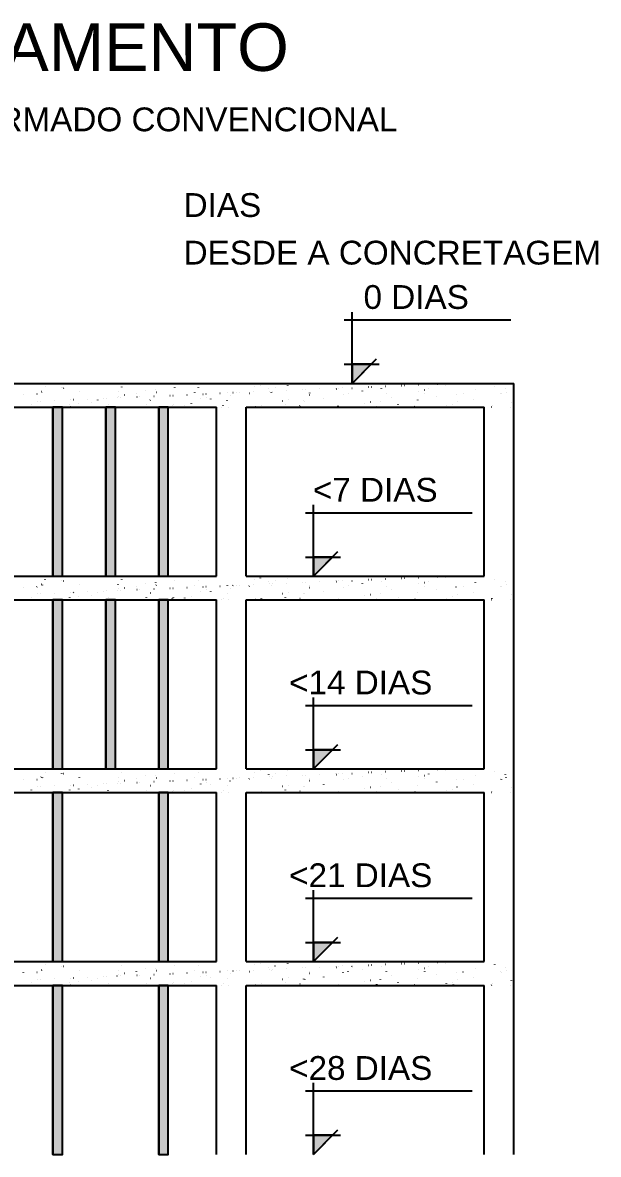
# Model space of a CAD drawing. Header units: millimetres. Extents: x 787 to 8287, y -592 to 17063.
# Drawn here: x 6882.4 to 7124.3, y 13453.3 to 13928.9 of the extents above; entities that cross this region are included whole.
import ezdxf

# ---------------------------------------------------------------- set-up
doc = ezdxf.new("R2010")
doc.units = ezdxf.units.MM
for name, color, linetype in [('1', 1, 'Continuous'), ('10', 10, 'Continuous'), ('6', 6, 'Continuous')]:
    doc.layers.add(name, color=color, linetype=linetype)
doc.styles.get("Standard").update_dxf_attribs({"font": 'arial.ttf'})

msp = doc.modelspace()

# ---------------------------------------------------------------- linework, layer by layer
at = {"layer": '1', "linetype": 'Continuous'}
for p, q in [((7020.84, 13777.34), (7020.84, 13807.33)), ((7017.51, 13804), (7087.58, 13804)), ((7020.84, 13777.34), (7031.13, 13787.63)), ((7017.51, 13785.34), (7032.17, 13785.34)), ((6638.82, 13777.34), (7088.82, 13777.34)), ((6890.23, 13773.89), (6890.26, 13773.93)), ((6890.76, 13773.6), (6890.77, 13773.65)), ((6890.83, 13773.44), (6890.88, 13773.45)), ((6891.83, 13775.97), (6891.86, 13776.01)), ((6898.91, 13775.44), (6898.91, 13775.49)), ((6899.62, 13775.39), (6899.66, 13775.4)), ((6906.31, 13773.76), (6906.34, 13773.8)), ((6907, 13776.91), (6907.01, 13776.95)), ((6922.46, 13773.73), (6922.49, 13773.77)), ((6924.06, 13775.81), (6924.09, 13775.85)), ((6934.02, 13774.42), (6934.07, 13774.43)), ((6938.3, 13774.56), (6938.31, 13774.61)), ((6938.54, 13773.6), (6938.57, 13773.64)), ((6945.49, 13776.96), (6945.54, 13776.97)), ((6946.33, 13775.51), (6946.34, 13775.56)), ((6954.7, 13773.56), (6954.73, 13773.6)), ((6956.29, 13775.65), (6956.32, 13775.69)), ((6968.43, 13773.45), (6968.48, 13773.47)), ((6970.77, 13773.44), (6970.8, 13773.47)), ((6972.06, 13773.47), (6972.11, 13773.47)), ((6973.31, 13773.52), (6973.36, 13773.53)), ((6979.2, 13773.78), (6979.25, 13773.78)), ((6979.9, 13776), (6979.95, 13776.01)), ((6982.34, 13776.54), (6982.39, 13776.55)), ((6985.78, 13775.01), (6985.78, 13775.06)), ((6985.94, 13774.08), (6985.99, 13774.08)), ((6986.93, 13773.4), (6986.96, 13773.44)), ((6987.19, 13774.13), (6987.24, 13774.13)), ((6988.53, 13775.49), (6988.56, 13775.53)), ((6993.09, 13774.39), (6993.14, 13774.39)), ((6993.87, 13776.47), (6993.88, 13776.52)), ((6999.83, 13774.68), (6999.88, 13774.68)), ((7001.08, 13774.74), (7001.13, 13774.74)), ((7003.01, 13773.27), (7003.04, 13773.31)), ((7006.97, 13774.99), (7007.02, 13775)), ((7013.72, 13775.29), (7013.77, 13775.29)), ((7014.31, 13775.03), (7014.36, 13775.04)), ((7014.97, 13775.34), (7015.02, 13775.34)), ((7016.75, 13775.57), (7016.8, 13775.58)), ((7020.76, 13775.33), (7020.79, 13775.37)), ((7020.86, 13775.6), (7020.91, 13775.6)), ((7025.18, 13774.13), (7025.18, 13774.18)), ((7027.6, 13775.89), (7027.65, 13775.9)), ((7028.85, 13775.95), (7028.9, 13775.95)), ((7033.2, 13775.08), (7033.21, 13775.13)), ((7034.75, 13776.21), (7034.8, 13776.21)), ((7041.35, 13776.91), (7041.35, 13776.96)), ((7041.49, 13776.5), (7041.54, 13776.5)), ((7042.74, 13776.56), (7042.79, 13776.56)), ((7048.63, 13776.81), (7048.68, 13776.81)), ((7048.72, 13774.07), (7048.77, 13774.08)), ((7051.16, 13774.61), (7051.21, 13774.62)), ((7052.99, 13775.17), (7053.02, 13775.21)), ((7055.38, 13777.11), (7055.43, 13777.11)), ((7056.63, 13777.16), (7056.68, 13777.16)), ((7059.95, 13776.56), (7059.99, 13776.57)), ((7072.65, 13774.57), (7072.66, 13774.62)), ((7080.74, 13776.04), (7080.75, 13776.09)), ((7085.23, 13775.01), (7085.26, 13775.05)), ((7085.57, 13773.64), (7085.61, 13773.65)), ((7088.77, 13776.99), (7088.78, 13777.03)), ((7088.82, 13767.34), (7088.82, 13777.34)), ((6882.73, 13772.66), (6882.74, 13772.71)), ((6888.39, 13772.9), (6888.44, 13772.91)), ((6888.74, 13769.83), (6888.79, 13769.83)), ((6889.98, 13769.89), (6890.03, 13769.89)), ((6895.88, 13770.14), (6895.93, 13770.15)), ((6902.62, 13770.44), (6902.67, 13770.44)), ((6903.81, 13770.5), (6903.84, 13770.54)), ((6903.87, 13770.49), (6903.92, 13770.49)), ((6905.94, 13768.85), (6905.95, 13768.9)), ((6909.77, 13770.75), (6909.82, 13770.75)), ((6911.32, 13769.39), (6911.37, 13769.4)), ((6914.04, 13770.32), (6914.04, 13770.37)), ((6916.51, 13771.04), (6916.56, 13771.05)), ((6917.76, 13771.1), (6917.81, 13771.1)), ((6922.06, 13771.26), (6922.07, 13771.31)), ((6922.8, 13771.93), (6922.84, 13771.94)), ((6923.65, 13771.36), (6923.7, 13771.36)), ((6925.24, 13772.47), (6925.29, 13772.48)), ((6930.21, 13773.1), (6930.21, 13773.15)), ((6930.4, 13771.65), (6930.45, 13771.65)), ((6931.64, 13771.7), (6931.69, 13771.71)), ((6936.04, 13770.34), (6936.08, 13770.38)), ((6937.54, 13771.96), (6937.59, 13771.96)), ((6944.28, 13772.26), (6944.33, 13772.26)), ((6945.53, 13772.31), (6945.58, 13772.31)), ((6951.43, 13772.57), (6951.48, 13772.57)), ((6953.37, 13768.92), (6953.37, 13768.97)), ((6957.2, 13770.97), (6957.25, 13770.98)), ((6958.17, 13772.86), (6958.22, 13772.86)), ((6959.42, 13772.92), (6959.47, 13772.92)), ((6959.64, 13771.51), (6959.69, 13771.52)), ((6961.51, 13770.76), (6961.52, 13770.81)), ((6965.31, 13773.17), (6965.36, 13773.18)), ((6968.28, 13770.18), (6968.31, 13770.22)), ((6969.61, 13772.22), (6969.61, 13772.27)), ((6977.63, 13773.17), (6977.64, 13773.22)), ((6991.61, 13770), (6991.66, 13770.01)), ((6994.05, 13770.54), (6994.1, 13770.55)), ((7000.51, 13770.02), (7000.54, 13770.06)), ((7000.91, 13769.88), (7000.91, 13769.93)), ((7002.84, 13772.49), (7002.89, 13772.5)), ((7008.93, 13770.83), (7008.94, 13770.88)), ((7017.08, 13772.67), (7017.09, 13772.72)), ((7019.16, 13773.24), (7019.19, 13773.28)), ((7026.02, 13769.03), (7026.07, 13769.04)), ((7028.46, 13769.58), (7028.51, 13769.59)), ((7032.74, 13769.86), (7032.77, 13769.9)), ((7035.24, 13773.11), (7035.27, 13773.15)), ((7037.25, 13771.52), (7037.29, 13771.53)), ((7048.38, 13770.33), (7048.39, 13770.37)), ((7051.39, 13773.08), (7051.43, 13773.12)), ((7056.48, 13771.79), (7056.48, 13771.84)), ((7062.87, 13768.61), (7062.92, 13768.62)), ((7064.5, 13772.74), (7064.51, 13772.79)), ((7064.98, 13769.7), (7065.01, 13769.74)), ((7067.47, 13772.95), (7067.5, 13772.99)), ((7071.65, 13770.56), (7071.7, 13770.57)), ((7083.13, 13773.1), (7083.17, 13773.11)), ((7083.63, 13772.92), (7083.66, 13772.96)), ((7087.78, 13769.45), (7087.79, 13769.5)), ((6763.82, 13767.34), (6963.82, 13767.34)), ((6885.2, 13767.34), (6885.2, 13767.34)), ((6886.06, 13768.45), (6886.09, 13768.49)), ((6889.94, 13767.34), (6889.94, 13767.34)), ((6897.84, 13767.34), (6897.84, 13767.34)), ((6897.84, 13767.34), (6897.84, 13767.34)), ((6901.38, 13767.34), (6901.38, 13767.34)), ((6901.38, 13767.34), (6901.38, 13767.34)), ((6902.07, 13767.34), (6902.07, 13767.34)), ((6902.21, 13768.42), (6902.24, 13768.46)), ((6902.54, 13767.44), (6902.59, 13767.45)), ((6905.74, 13767.34), (6905.74, 13767.34)), ((6905.74, 13767.34), (6905.74, 13767.34)), ((6913.64, 13767.34), (6913.64, 13767.34)), ((6913.64, 13767.34), (6913.64, 13767.34)), ((6913.64, 13767.34), (6913.64, 13767.34)), ((6917.56, 13767.34), (6917.56, 13767.34)), ((6918.29, 13768.29), (6918.32, 13768.33)), ((6921.55, 13767.34), (6921.55, 13767.34)), ((6929.45, 13767.34), (6929.45, 13767.34)), ((6929.45, 13767.34), (6929.45, 13767.34)), ((6933.74, 13767.34), (6933.74, 13767.34)), ((6933.74, 13767.34), (6933.74, 13767.34)), ((6934.45, 13768.26), (6934.48, 13768.3)), ((6937.35, 13767.34), (6937.35, 13767.34)), ((6937.35, 13767.34), (6937.35, 13767.34)), ((6937.35, 13767.34), (6937.35, 13767.34)), ((6940.84, 13767.34), (6940.84, 13767.34)), ((6940.84, 13767.34), (6940.84, 13767.34)), ((6945.25, 13767.34), (6945.25, 13767.34)), ((6945.25, 13767.34), (6945.25, 13767.34)), ((6945.25, 13767.34), (6945.25, 13767.34)), ((6945.34, 13767.97), (6945.34, 13768.02)), ((6945.73, 13768.42), (6945.78, 13768.43)), ((6949.92, 13767.34), (6949.92, 13767.34)), ((6950.53, 13768.13), (6950.56, 13768.17)), ((6953.16, 13767.34), (6953.16, 13767.34)), ((6961.06, 13767.34), (6961.06, 13767.34)), ((6961.06, 13767.34), (6961.06, 13767.34)), ((6963.82, 13696.34), (6963.82, 13767.34)), ((6966.09, 13767.34), (6966.09, 13767.34)), ((6966.09, 13767.34), (6966.09, 13767.34)), ((6966.68, 13768.1), (6966.71, 13768.14)), ((6968.96, 13767.34), (6968.96, 13767.34)), ((6968.96, 13767.34), (6968.96, 13767.34)), ((6968.96, 13767.34), (6968.96, 13767.34)), ((6976.32, 13767.34), (7076.32, 13767.34)), ((6976.32, 13696.34), (6976.32, 13767.34)), ((6976.32, 13696.34), (6976.32, 13767.34)), ((6976.86, 13767.34), (6976.86, 13767.34)), ((6979.6, 13767.34), (6979.6, 13767.34)), ((6979.6, 13767.34), (6979.6, 13767.34)), ((6980.14, 13767.46), (6980.19, 13767.47)), ((6982.27, 13767.34), (6982.27, 13767.34)), ((6982.76, 13767.97), (6982.79, 13768.01)), ((6984.77, 13767.34), (6984.77, 13767.34)), ((6984.77, 13767.34), (6984.77, 13767.34)), ((6992.67, 13767.34), (6992.67, 13767.34)), ((6992.67, 13767.34), (6992.67, 13767.34)), ((6992.81, 13768.42), (6992.82, 13768.47)), ((6998.45, 13767.34), (6998.45, 13767.34)), ((6998.45, 13767.34), (6998.45, 13767.34)), ((6998.91, 13767.94), (6998.94, 13767.98)), ((7000.57, 13767.34), (7000.57, 13767.34)), ((7000.57, 13767.34), (7000.57, 13767.34)), ((7000.57, 13767.34), (7000.57, 13767.34)), ((7008.48, 13767.34), (7008.48, 13767.34)), ((7014.63, 13767.34), (7014.63, 13767.34)), ((7014.99, 13767.81), (7015.02, 13767.85)), ((7016.38, 13767.34), (7016.38, 13767.34)), ((7016.38, 13767.34), (7016.38, 13767.34)), ((7018.36, 13767.34), (7018.36, 13767.34)), ((7018.36, 13767.34), (7018.36, 13767.34)), ((7018.36, 13767.34), (7018.36, 13767.34)), ((7024.28, 13767.34), (7024.28, 13767.34)), ((7024.28, 13767.34), (7024.28, 13767.34)), ((7024.28, 13767.34), (7024.28, 13767.34)), ((7030.81, 13767.34), (7030.81, 13767.34)), ((7030.81, 13767.34), (7030.81, 13767.34)), ((7031.15, 13767.78), (7031.18, 13767.82)), ((7032.18, 13767.34), (7032.18, 13767.34)), ((7032.18, 13767.34), (7032.18, 13767.34)), ((7032.18, 13767.34), (7032.18, 13767.34)), ((7032.21, 13767.54), (7032.22, 13767.59)), ((7040.09, 13767.34), (7040.09, 13767.34)), ((7040.24, 13768.49), (7040.24, 13768.54)), ((7046.99, 13767.34), (7046.99, 13767.34)), ((7047.22, 13767.65), (7047.26, 13767.69)), ((7047.99, 13767.34), (7047.99, 13767.34)), ((7047.99, 13767.34), (7047.99, 13767.34)), ((7055.89, 13767.34), (7055.89, 13767.34)), ((7055.89, 13767.34), (7055.89, 13767.34)), ((7055.89, 13767.34), (7055.89, 13767.34)), ((7057.13, 13767.34), (7057.13, 13767.34)), ((7057.13, 13767.34), (7057.13, 13767.34)), ((7057.13, 13767.34), (7057.13, 13767.34)), ((7060.43, 13768.07), (7060.48, 13768.08)), ((7063.16, 13767.34), (7063.16, 13767.34)), ((7063.16, 13767.34), (7063.16, 13767.34)), ((7063.38, 13767.62), (7063.41, 13767.66)), ((7063.79, 13767.34), (7063.79, 13767.34)), ((7071.7, 13767.34), (7071.7, 13767.34)), ((7071.7, 13767.34), (7071.7, 13767.34)), ((7076.32, 13696.34), (7076.32, 13767.34)), ((7079.34, 13767.34), (7079.34, 13767.34)), ((7079.46, 13767.49), (7079.49, 13767.53)), ((7079.6, 13767.34), (7079.6, 13767.34)), ((7079.6, 13767.34), (7079.6, 13767.34)), ((7079.68, 13767.98), (7079.69, 13768.03)), ((7087.5, 13767.34), (7087.5, 13767.34)), ((7087.5, 13767.34), (7087.5, 13767.34)), ((7087.5, 13767.34), (7087.5, 13767.34)), ((7088.82, 13696.34), (7088.82, 13767.34)), ((7004.58, 13696.34), (7004.58, 13726.33)), ((7001.25, 13723), (7071.32, 13723)), ((7001.25, 13704.34), (7015.91, 13704.34)), ((7004.58, 13696.34), (7014.87, 13706.63)), ((6763.82, 13696.34), (6963.82, 13696.34)), ((6890.23, 13692.89), (6890.26, 13692.93)), ((6890.76, 13692.6), (6890.77, 13692.65)), ((6890.83, 13692.44), (6890.88, 13692.45)), ((6891.83, 13694.97), (6891.86, 13695.01)), ((6898.91, 13694.44), (6898.91, 13694.49)), ((6899.62, 13694.39), (6899.66, 13694.4)), ((6906.31, 13692.76), (6906.34, 13692.8)), ((6907, 13695.91), (6907.01, 13695.95)), ((6922.46, 13692.73), (6922.49, 13692.77)), ((6924.06, 13694.81), (6924.09, 13694.85)), ((6934.02, 13693.42), (6934.07, 13693.43)), ((6938.3, 13693.56), (6938.31, 13693.61)), ((6938.54, 13692.6), (6938.57, 13692.64)), ((6945.49, 13695.96), (6945.54, 13695.97)), ((6946.33, 13694.51), (6946.34, 13694.56)), ((6954.7, 13692.56), (6954.73, 13692.6)), ((6956.29, 13694.65), (6956.32, 13694.69)), ((6968.43, 13692.45), (6968.48, 13692.47)), ((6970.77, 13692.44), (6970.8, 13692.47)), ((6972.06, 13692.47), (6972.11, 13692.47)), ((6973.31, 13692.52), (6973.36, 13692.53)), ((6976.32, 13696.34), (7076.32, 13696.34)), ((6979.2, 13692.78), (6979.25, 13692.78)), ((6979.9, 13695), (6979.95, 13695.01)), ((6982.34, 13695.54), (6982.39, 13695.55)), ((6985.78, 13694.01), (6985.78, 13694.06)), ((6985.94, 13693.08), (6985.99, 13693.08)), ((6987.19, 13693.13), (6987.24, 13693.13)), ((6988.53, 13694.49), (6988.56, 13694.53)), ((6993.09, 13693.39), (6993.14, 13693.39)), ((6993.87, 13695.47), (6993.88, 13695.52)), ((6999.83, 13693.68), (6999.88, 13693.68)), ((7001.08, 13693.74), (7001.13, 13693.74)), ((7006.97, 13693.99), (7007.02, 13694)), ((7013.72, 13694.29), (7013.77, 13694.29)), ((7014.31, 13694.03), (7014.36, 13694.04)), ((7014.97, 13694.34), (7015.02, 13694.34)), ((7016.75, 13694.57), (7016.8, 13694.58)), ((7020.76, 13694.33), (7020.79, 13694.37)), ((7020.86, 13694.6), (7020.91, 13694.6)), ((7025.18, 13693.13), (7025.18, 13693.18)), ((7027.6, 13694.89), (7027.65, 13694.9)), ((7028.85, 13694.95), (7028.9, 13694.95)), ((7033.2, 13694.08), (7033.21, 13694.13)), ((7034.75, 13695.21), (7034.8, 13695.21)), ((7041.35, 13695.91), (7041.35, 13695.96)), ((7041.49, 13695.5), (7041.54, 13695.5)), ((7042.74, 13695.56), (7042.79, 13695.56)), ((7048.63, 13695.81), (7048.68, 13695.81)), ((7048.72, 13693.07), (7048.77, 13693.08)), ((7051.16, 13693.61), (7051.21, 13693.62)), ((7052.99, 13694.17), (7053.02, 13694.21)), ((7055.38, 13696.11), (7055.43, 13696.11)), ((7056.63, 13696.16), (7056.68, 13696.16)), ((7059.95, 13695.56), (7059.99, 13695.57)), ((7072.65, 13693.57), (7072.66, 13693.62)), ((7080.74, 13695.04), (7080.75, 13695.09)), ((7085.23, 13694.01), (7085.26, 13694.05)), ((7085.57, 13692.64), (7085.61, 13692.65)), ((7088.77, 13695.99), (7088.78, 13696.03)), ((7088.82, 13686.34), (7088.82, 13696.34)), ((6882.73, 13691.66), (6882.74, 13691.71)), ((6888.39, 13691.9), (6888.44, 13691.91)), ((6888.74, 13688.83), (6888.79, 13688.83)), ((6889.98, 13688.89), (6890.03, 13688.89)), ((6895.88, 13689.14), (6895.93, 13689.15)), ((6902.62, 13689.44), (6902.67, 13689.44)), ((6903.81, 13689.5), (6903.84, 13689.54)), ((6903.87, 13689.49), (6903.92, 13689.49)), ((6905.94, 13687.85), (6905.95, 13687.9)), ((6909.77, 13689.75), (6909.82, 13689.75)), ((6911.32, 13688.39), (6911.37, 13688.4)), ((6914.04, 13689.32), (6914.04, 13689.37)), ((6916.51, 13690.04), (6916.56, 13690.05)), ((6917.76, 13690.1), (6917.81, 13690.1)), ((6922.06, 13690.26), (6922.07, 13690.31)), ((6922.8, 13690.93), (6922.84, 13690.94)), ((6923.65, 13690.36), (6923.7, 13690.36)), ((6925.24, 13691.47), (6925.29, 13691.48)), ((6930.21, 13692.1), (6930.21, 13692.15)), ((6930.4, 13690.65), (6930.45, 13690.65)), ((6931.64, 13690.7), (6931.69, 13690.71)), ((6936.04, 13689.34), (6936.08, 13689.38)), ((6937.54, 13690.96), (6937.59, 13690.96)), ((6944.28, 13691.26), (6944.33, 13691.26)), ((6945.53, 13691.31), (6945.58, 13691.31)), ((6951.43, 13691.57), (6951.48, 13691.57)), ((6953.37, 13687.92), (6953.37, 13687.97)), ((6957.2, 13689.97), (6957.25, 13689.98)), ((6958.17, 13691.86), (6958.22, 13691.86)), ((6959.42, 13691.92), (6959.47, 13691.92)), ((6959.64, 13690.51), (6959.69, 13690.52)), ((6961.51, 13689.76), (6961.52, 13689.81)), ((6965.31, 13692.17), (6965.36, 13692.18)), ((6968.28, 13689.18), (6968.31, 13689.22)), ((6969.61, 13691.22), (6969.61, 13691.27)), ((6977.63, 13692.17), (6977.64, 13692.22)), ((6986.93, 13692.4), (6986.96, 13692.44)), ((6991.61, 13689), (6991.66, 13689.01)), ((6994.05, 13689.54), (6994.1, 13689.55)), ((7000.51, 13689.02), (7000.54, 13689.06)), ((7000.91, 13688.88), (7000.91, 13688.93)), ((7002.84, 13691.49), (7002.89, 13691.5)), ((7003.01, 13692.27), (7003.04, 13692.31)), ((7008.93, 13689.83), (7008.94, 13689.88)), ((7017.08, 13691.67), (7017.09, 13691.72)), ((7019.16, 13692.24), (7019.19, 13692.28)), ((7026.02, 13688.03), (7026.07, 13688.04)), ((7028.46, 13688.58), (7028.51, 13688.59)), ((7032.74, 13688.86), (7032.77, 13688.9)), ((7035.24, 13692.11), (7035.27, 13692.15)), ((7037.25, 13690.52), (7037.29, 13690.53)), ((7048.38, 13689.33), (7048.39, 13689.37)), ((7051.39, 13692.08), (7051.43, 13692.12)), ((7056.48, 13690.79), (7056.48, 13690.84)), ((7064.5, 13691.74), (7064.51, 13691.79)), ((7064.98, 13688.7), (7065.01, 13688.74)), ((7067.47, 13691.95), (7067.5, 13691.99)), ((7071.65, 13689.56), (7071.7, 13689.57)), ((7083.13, 13692.1), (7083.17, 13692.11)), ((7083.63, 13691.92), (7083.66, 13691.96)), ((7087.78, 13688.45), (7087.79, 13688.5)), ((6763.82, 13686.34), (6963.82, 13686.34)), ((6885.2, 13686.34), (6885.2, 13686.34)), ((6886.06, 13687.45), (6886.09, 13687.49)), ((6889.94, 13686.34), (6889.94, 13686.34)), ((6897.84, 13686.34), (6897.84, 13686.34)), ((6897.84, 13686.34), (6897.84, 13686.34)), ((6901.38, 13686.34), (6901.38, 13686.34)), ((6901.38, 13686.34), (6901.38, 13686.34)), ((6902.07, 13686.34), (6902.07, 13686.34)), ((6902.21, 13687.42), (6902.24, 13687.46)), ((6902.54, 13686.44), (6902.59, 13686.45)), ((6905.74, 13686.34), (6905.74, 13686.34)), ((6905.74, 13686.34), (6905.74, 13686.34)), ((6913.64, 13686.34), (6913.64, 13686.34)), ((6913.64, 13686.34), (6913.64, 13686.34)), ((6913.64, 13686.34), (6913.64, 13686.34)), ((6917.56, 13686.34), (6917.56, 13686.34)), ((6918.29, 13687.29), (6918.32, 13687.33)), ((6921.55, 13686.34), (6921.55, 13686.34)), ((6929.45, 13686.34), (6929.45, 13686.34)), ((6929.45, 13686.34), (6929.45, 13686.34)), ((6933.74, 13686.34), (6933.74, 13686.34)), ((6933.74, 13686.34), (6933.74, 13686.34)), ((6934.45, 13687.26), (6934.48, 13687.3)), ((6937.35, 13686.34), (6937.35, 13686.34)), ((6937.35, 13686.34), (6937.35, 13686.34)), ((6937.35, 13686.34), (6937.35, 13686.34)), ((6940.84, 13686.34), (6940.84, 13686.34)), ((6940.84, 13686.34), (6940.84, 13686.34)), ((6945.25, 13686.34), (6945.25, 13686.34)), ((6945.25, 13686.34), (6945.25, 13686.34)), ((6945.25, 13686.34), (6945.25, 13686.34)), ((6945.34, 13686.97), (6945.34, 13687.02)), ((6945.73, 13687.42), (6945.78, 13687.43)), ((6949.92, 13686.34), (6949.92, 13686.34)), ((6950.53, 13687.13), (6950.56, 13687.17)), ((6953.16, 13686.34), (6953.16, 13686.34)), ((6961.06, 13686.34), (6961.06, 13686.34)), ((6961.06, 13686.34), (6961.06, 13686.34)), ((6963.82, 13615.34), (6963.82, 13686.34)), ((6966.09, 13686.34), (6966.09, 13686.34)), ((6966.09, 13686.34), (6966.09, 13686.34)), ((6966.68, 13687.1), (6966.71, 13687.14)), ((6968.96, 13686.34), (6968.96, 13686.34)), ((6968.96, 13686.34), (6968.96, 13686.34)), ((6968.96, 13686.34), (6968.96, 13686.34)), ((6976.32, 13686.34), (7076.32, 13686.34)), ((6976.32, 13615.34), (6976.32, 13686.34)), ((6976.32, 13615.34), (6976.32, 13686.34)), ((6976.86, 13686.34), (6976.86, 13686.34)), ((6979.6, 13686.34), (6979.6, 13686.34)), ((6979.6, 13686.34), (6979.6, 13686.34)), ((6980.14, 13686.46), (6980.19, 13686.47)), ((6982.27, 13686.34), (6982.27, 13686.34)), ((6982.76, 13686.97), (6982.79, 13687.01)), ((6984.77, 13686.34), (6984.77, 13686.34)), ((6984.77, 13686.34), (6984.77, 13686.34)), ((6992.67, 13686.34), (6992.67, 13686.34)), ((6992.67, 13686.34), (6992.67, 13686.34)), ((6992.81, 13687.42), (6992.82, 13687.47)), ((6998.45, 13686.34), (6998.45, 13686.34)), ((6998.45, 13686.34), (6998.45, 13686.34)), ((6998.91, 13686.94), (6998.94, 13686.98)), ((7000.57, 13686.34), (7000.57, 13686.34)), ((7000.57, 13686.34), (7000.57, 13686.34)), ((7000.57, 13686.34), (7000.57, 13686.34)), ((7008.48, 13686.34), (7008.48, 13686.34)), ((7014.63, 13686.34), (7014.63, 13686.34)), ((7014.99, 13686.81), (7015.02, 13686.85)), ((7016.38, 13686.34), (7016.38, 13686.34)), ((7016.38, 13686.34), (7016.38, 13686.34)), ((7018.36, 13686.34), (7018.36, 13686.34)), ((7018.36, 13686.34), (7018.36, 13686.34)), ((7018.36, 13686.34), (7018.36, 13686.34)), ((7024.28, 13686.34), (7024.28, 13686.34)), ((7024.28, 13686.34), (7024.28, 13686.34)), ((7024.28, 13686.34), (7024.28, 13686.34)), ((7030.81, 13686.34), (7030.81, 13686.34)), ((7030.81, 13686.34), (7030.81, 13686.34)), ((7031.15, 13686.78), (7031.18, 13686.82)), ((7032.18, 13686.34), (7032.18, 13686.34)), ((7032.18, 13686.34), (7032.18, 13686.34)), ((7032.18, 13686.34), (7032.18, 13686.34)), ((7032.21, 13686.54), (7032.22, 13686.59)), ((7040.09, 13686.34), (7040.09, 13686.34)), ((7040.24, 13687.49), (7040.24, 13687.54)), ((7046.99, 13686.34), (7046.99, 13686.34)), ((7047.22, 13686.65), (7047.26, 13686.69)), ((7047.99, 13686.34), (7047.99, 13686.34)), ((7047.99, 13686.34), (7047.99, 13686.34)), ((7055.89, 13686.34), (7055.89, 13686.34)), ((7055.89, 13686.34), (7055.89, 13686.34)), ((7055.89, 13686.34), (7055.89, 13686.34)), ((7057.13, 13686.34), (7057.13, 13686.34)), ((7057.13, 13686.34), (7057.13, 13686.34)), ((7057.13, 13686.34), (7057.13, 13686.34)), ((7060.43, 13687.07), (7060.48, 13687.08)), ((7062.87, 13687.61), (7062.92, 13687.62)), ((7063.16, 13686.34), (7063.16, 13686.34)), ((7063.16, 13686.34), (7063.16, 13686.34)), ((7063.38, 13686.62), (7063.41, 13686.66)), ((7063.79, 13686.34), (7063.79, 13686.34)), ((7071.7, 13686.34), (7071.7, 13686.34)), ((7071.7, 13686.34), (7071.7, 13686.34)), ((7076.32, 13615.34), (7076.32, 13686.34)), ((7079.34, 13686.34), (7079.34, 13686.34)), ((7079.46, 13686.49), (7079.49, 13686.53)), ((7079.6, 13686.34), (7079.6, 13686.34)), ((7079.6, 13686.34), (7079.6, 13686.34)), ((7079.68, 13686.98), (7079.69, 13687.03)), ((7087.5, 13686.34), (7087.5, 13686.34)), ((7087.5, 13686.34), (7087.5, 13686.34)), ((7087.5, 13686.34), (7087.5, 13686.34)), ((7088.82, 13615.34), (7088.82, 13686.34)), ((7004.58, 13615.34), (7004.58, 13645.33)), ((7001.25, 13642), (7071.32, 13642)), ((7001.25, 13623.34), (7015.91, 13623.34)), ((7004.58, 13615.34), (7014.87, 13625.63)), ((6763.82, 13615.34), (6963.82, 13615.34)), ((6890.23, 13611.89), (6890.26, 13611.93)), ((6890.76, 13611.6), (6890.77, 13611.65)), ((6891.83, 13613.97), (6891.86, 13614.01)), ((6898.91, 13613.44), (6898.91, 13613.49)), ((6899.62, 13613.39), (6899.66, 13613.4)), ((6906.31, 13611.76), (6906.34, 13611.8)), ((6907, 13614.91), (6907.01, 13614.95)), ((6922.46, 13611.73), (6922.49, 13611.77)), ((6924.06, 13613.81), (6924.09, 13613.85)), ((6934.02, 13612.42), (6934.07, 13612.43)), ((6938.3, 13612.56), (6938.31, 13612.61)), ((6938.54, 13611.6), (6938.57, 13611.64)), ((6945.49, 13614.96), (6945.54, 13614.97)), ((6946.33, 13613.51), (6946.34, 13613.56)), ((6954.7, 13611.56), (6954.73, 13611.6)), ((6956.29, 13613.65), (6956.32, 13613.69)), ((6976.32, 13615.34), (7076.32, 13615.34)), ((6979.2, 13611.78), (6979.25, 13611.78)), ((6979.9, 13614), (6979.95, 13614.01)), ((6982.34, 13614.54), (6982.39, 13614.55)), ((6985.78, 13613.01), (6985.78, 13613.06)), ((6985.94, 13612.08), (6985.99, 13612.08)), ((6987.19, 13612.13), (6987.24, 13612.13)), ((6988.53, 13613.49), (6988.56, 13613.53)), ((6993.09, 13612.39), (6993.14, 13612.39)), ((6993.87, 13614.47), (6993.88, 13614.52)), ((6999.83, 13612.68), (6999.88, 13612.68)), ((7001.08, 13612.74), (7001.13, 13612.74)), ((7006.97, 13612.99), (7007.02, 13613)), ((7013.72, 13613.29), (7013.77, 13613.29)), ((7014.31, 13613.03), (7014.36, 13613.04)), ((7014.97, 13613.34), (7015.02, 13613.34)), ((7016.75, 13613.57), (7016.8, 13613.58)), ((7020.76, 13613.33), (7020.79, 13613.37)), ((7020.86, 13613.6), (7020.91, 13613.6)), ((7025.18, 13612.13), (7025.18, 13612.18)), ((7027.6, 13613.89), (7027.65, 13613.9)), ((7028.85, 13613.95), (7028.9, 13613.95)), ((7033.2, 13613.08), (7033.21, 13613.13)), ((7034.75, 13614.21), (7034.8, 13614.21)), ((7041.35, 13614.91), (7041.35, 13614.96)), ((7041.49, 13614.5), (7041.54, 13614.5)), ((7042.74, 13614.56), (7042.79, 13614.56)), ((7048.63, 13614.81), (7048.68, 13614.81)), ((7048.72, 13612.07), (7048.77, 13612.08)), ((7051.16, 13612.61), (7051.21, 13612.62)), ((7052.99, 13613.17), (7053.02, 13613.21)), ((7055.38, 13615.11), (7055.43, 13615.11)), ((7056.63, 13615.16), (7056.68, 13615.16)), ((7059.95, 13614.56), (7059.99, 13614.57)), ((7072.65, 13612.57), (7072.66, 13612.62)), ((7080.74, 13614.04), (7080.75, 13614.09)), ((7085.23, 13613.01), (7085.26, 13613.05)), ((7085.57, 13611.64), (7085.61, 13611.65)), ((7088.77, 13614.99), (7088.78, 13615.03)), ((7088.82, 13605.34), (7088.82, 13615.34)), ((6882.73, 13610.66), (6882.74, 13610.71)), ((6888.39, 13610.9), (6888.44, 13610.91)), ((6888.74, 13607.83), (6888.79, 13607.83)), ((6889.98, 13607.89), (6890.03, 13607.89)), ((6890.83, 13611.44), (6890.88, 13611.45)), ((6895.88, 13608.14), (6895.93, 13608.15)), ((6902.62, 13608.44), (6902.67, 13608.44)), ((6903.81, 13608.5), (6903.84, 13608.54)), ((6903.87, 13608.49), (6903.92, 13608.49)), ((6905.94, 13606.85), (6905.95, 13606.9)), ((6909.77, 13608.75), (6909.82, 13608.75)), ((6911.32, 13607.39), (6911.37, 13607.4)), ((6914.04, 13608.32), (6914.04, 13608.37)), ((6916.51, 13609.04), (6916.56, 13609.05)), ((6917.76, 13609.1), (6917.81, 13609.1)), ((6922.06, 13609.26), (6922.07, 13609.31)), ((6922.8, 13609.93), (6922.84, 13609.94)), ((6923.65, 13609.36), (6923.7, 13609.36)), ((6925.24, 13610.47), (6925.29, 13610.48)), ((6930.21, 13611.1), (6930.21, 13611.15)), ((6930.4, 13609.65), (6930.45, 13609.65)), ((6931.64, 13609.7), (6931.69, 13609.71)), ((6936.04, 13608.34), (6936.08, 13608.38)), ((6937.54, 13609.96), (6937.59, 13609.96)), ((6944.28, 13610.26), (6944.33, 13610.26)), ((6945.53, 13610.31), (6945.58, 13610.31)), ((6951.43, 13610.57), (6951.48, 13610.57)), ((6953.37, 13606.92), (6953.37, 13606.97)), ((6957.2, 13608.97), (6957.25, 13608.98)), ((6958.17, 13610.86), (6958.22, 13610.86)), ((6959.42, 13610.92), (6959.47, 13610.92)), ((6959.64, 13609.51), (6959.69, 13609.52)), ((6961.51, 13608.76), (6961.52, 13608.81)), ((6965.31, 13611.17), (6965.36, 13611.18)), ((6968.28, 13608.18), (6968.31, 13608.22)), ((6968.43, 13611.45), (6968.48, 13611.47)), ((6969.61, 13610.22), (6969.61, 13610.27)), ((6970.77, 13611.44), (6970.8, 13611.47)), ((6972.06, 13611.47), (6972.11, 13611.47)), ((6973.31, 13611.52), (6973.36, 13611.53)), ((6977.63, 13611.17), (6977.64, 13611.22)), ((6986.93, 13611.4), (6986.96, 13611.44)), ((6991.61, 13608), (6991.66, 13608.01)), ((6994.05, 13608.54), (6994.1, 13608.55)), ((7000.51, 13608.02), (7000.54, 13608.06)), ((7000.91, 13607.88), (7000.91, 13607.93)), ((7002.84, 13610.49), (7002.89, 13610.5)), ((7003.01, 13611.27), (7003.04, 13611.31)), ((7008.93, 13608.83), (7008.94, 13608.88)), ((7017.08, 13610.67), (7017.09, 13610.72)), ((7019.16, 13611.24), (7019.19, 13611.28)), ((7026.02, 13607.03), (7026.07, 13607.04)), ((7028.46, 13607.58), (7028.51, 13607.59)), ((7032.74, 13607.86), (7032.77, 13607.9)), ((7035.24, 13611.11), (7035.27, 13611.15)), ((7037.25, 13609.52), (7037.29, 13609.53)), ((7048.38, 13608.33), (7048.39, 13608.37)), ((7051.39, 13611.08), (7051.43, 13611.12)), ((7056.48, 13609.79), (7056.48, 13609.84)), ((7064.5, 13610.74), (7064.51, 13610.79)), ((7064.98, 13607.7), (7065.01, 13607.74)), ((7067.47, 13610.95), (7067.5, 13610.99)), ((7071.65, 13608.56), (7071.7, 13608.57)), ((7083.13, 13611.1), (7083.17, 13611.11)), ((7083.63, 13610.92), (7083.66, 13610.96)), ((7087.78, 13607.45), (7087.79, 13607.5)), ((6763.82, 13605.34), (6963.82, 13605.34)), ((6885.2, 13605.34), (6885.2, 13605.34)), ((6886.06, 13606.45), (6886.09, 13606.49)), ((6889.94, 13605.34), (6889.94, 13605.34)), ((6897.84, 13605.34), (6897.84, 13605.34)), ((6897.84, 13605.34), (6897.84, 13605.34)), ((6901.38, 13605.34), (6901.38, 13605.34)), ((6901.38, 13605.34), (6901.38, 13605.34)), ((6902.07, 13605.34), (6902.07, 13605.34)), ((6902.21, 13606.42), (6902.24, 13606.46)), ((6902.54, 13605.44), (6902.59, 13605.45)), ((6905.74, 13605.34), (6905.74, 13605.34)), ((6905.74, 13605.34), (6905.74, 13605.34)), ((6913.64, 13605.34), (6913.64, 13605.34)), ((6913.64, 13605.34), (6913.64, 13605.34)), ((6913.64, 13605.34), (6913.64, 13605.34)), ((6917.56, 13605.34), (6917.56, 13605.34)), ((6918.29, 13606.29), (6918.32, 13606.33)), ((6921.55, 13605.34), (6921.55, 13605.34)), ((6929.45, 13605.34), (6929.45, 13605.34)), ((6929.45, 13605.34), (6929.45, 13605.34)), ((6933.74, 13605.34), (6933.74, 13605.34)), ((6933.74, 13605.34), (6933.74, 13605.34)), ((6934.45, 13606.26), (6934.48, 13606.3)), ((6937.35, 13605.34), (6937.35, 13605.34)), ((6937.35, 13605.34), (6937.35, 13605.34)), ((6937.35, 13605.34), (6937.35, 13605.34)), ((6940.84, 13605.34), (6940.84, 13605.34)), ((6940.84, 13605.34), (6940.84, 13605.34)), ((6945.25, 13605.34), (6945.25, 13605.34)), ((6945.25, 13605.34), (6945.25, 13605.34)), ((6945.25, 13605.34), (6945.25, 13605.34)), ((6945.34, 13605.97), (6945.34, 13606.02)), ((6945.73, 13606.42), (6945.78, 13606.43)), ((6949.92, 13605.34), (6949.92, 13605.34)), ((6950.53, 13606.13), (6950.56, 13606.17)), ((6953.16, 13605.34), (6953.16, 13605.34)), ((6961.06, 13605.34), (6961.06, 13605.34)), ((6961.06, 13605.34), (6961.06, 13605.34)), ((6963.82, 13534.34), (6963.82, 13605.34)), ((6966.09, 13605.34), (6966.09, 13605.34)), ((6966.09, 13605.34), (6966.09, 13605.34)), ((6966.68, 13606.1), (6966.71, 13606.14)), ((6968.96, 13605.34), (6968.96, 13605.34)), ((6968.96, 13605.34), (6968.96, 13605.34)), ((6968.96, 13605.34), (6968.96, 13605.34)), ((6976.32, 13605.34), (7076.32, 13605.34)), ((6976.32, 13534.34), (6976.32, 13605.34)), ((6976.32, 13534.34), (6976.32, 13605.34)), ((6976.86, 13605.34), (6976.86, 13605.34)), ((6979.6, 13605.34), (6979.6, 13605.34)), ((6979.6, 13605.34), (6979.6, 13605.34)), ((6980.14, 13605.46), (6980.19, 13605.47)), ((6982.27, 13605.34), (6982.27, 13605.34)), ((6982.76, 13605.97), (6982.79, 13606.01)), ((6984.77, 13605.34), (6984.77, 13605.34)), ((6984.77, 13605.34), (6984.77, 13605.34)), ((6992.67, 13605.34), (6992.67, 13605.34)), ((6992.67, 13605.34), (6992.67, 13605.34)), ((6992.81, 13606.42), (6992.82, 13606.47)), ((6998.45, 13605.34), (6998.45, 13605.34)), ((6998.45, 13605.34), (6998.45, 13605.34)), ((6998.91, 13605.94), (6998.94, 13605.98)), ((7000.57, 13605.34), (7000.57, 13605.34)), ((7000.57, 13605.34), (7000.57, 13605.34)), ((7000.57, 13605.34), (7000.57, 13605.34)), ((7008.48, 13605.34), (7008.48, 13605.34)), ((7014.63, 13605.34), (7014.63, 13605.34)), ((7014.99, 13605.81), (7015.02, 13605.85)), ((7016.38, 13605.34), (7016.38, 13605.34)), ((7016.38, 13605.34), (7016.38, 13605.34)), ((7018.36, 13605.34), (7018.36, 13605.34)), ((7018.36, 13605.34), (7018.36, 13605.34)), ((7018.36, 13605.34), (7018.36, 13605.34)), ((7024.28, 13605.34), (7024.28, 13605.34)), ((7024.28, 13605.34), (7024.28, 13605.34)), ((7024.28, 13605.34), (7024.28, 13605.34)), ((7030.81, 13605.34), (7030.81, 13605.34)), ((7030.81, 13605.34), (7030.81, 13605.34)), ((7031.15, 13605.78), (7031.18, 13605.82)), ((7032.18, 13605.34), (7032.18, 13605.34)), ((7032.18, 13605.34), (7032.18, 13605.34)), ((7032.18, 13605.34), (7032.18, 13605.34)), ((7032.21, 13605.54), (7032.22, 13605.59)), ((7040.09, 13605.34), (7040.09, 13605.34)), ((7040.24, 13606.49), (7040.24, 13606.54)), ((7046.99, 13605.34), (7046.99, 13605.34)), ((7047.22, 13605.65), (7047.26, 13605.69)), ((7047.99, 13605.34), (7047.99, 13605.34)), ((7047.99, 13605.34), (7047.99, 13605.34)), ((7055.89, 13605.34), (7055.89, 13605.34)), ((7055.89, 13605.34), (7055.89, 13605.34)), ((7055.89, 13605.34), (7055.89, 13605.34)), ((7057.13, 13605.34), (7057.13, 13605.34)), ((7057.13, 13605.34), (7057.13, 13605.34)), ((7057.13, 13605.34), (7057.13, 13605.34)), ((7060.43, 13606.07), (7060.48, 13606.08)), ((7062.87, 13606.61), (7062.92, 13606.62)), ((7063.16, 13605.34), (7063.16, 13605.34)), ((7063.16, 13605.34), (7063.16, 13605.34)), ((7063.38, 13605.62), (7063.41, 13605.66)), ((7063.79, 13605.34), (7063.79, 13605.34)), ((7071.7, 13605.34), (7071.7, 13605.34)), ((7071.7, 13605.34), (7071.7, 13605.34)), ((7076.32, 13534.34), (7076.32, 13605.34)), ((7079.34, 13605.34), (7079.34, 13605.34)), ((7079.46, 13605.49), (7079.49, 13605.53)), ((7079.6, 13605.34), (7079.6, 13605.34)), ((7079.6, 13605.34), (7079.6, 13605.34)), ((7079.68, 13605.98), (7079.69, 13606.03)), ((7087.5, 13605.34), (7087.5, 13605.34)), ((7087.5, 13605.34), (7087.5, 13605.34)), ((7087.5, 13605.34), (7087.5, 13605.34)), ((7088.82, 13534.34), (7088.82, 13605.34)), ((7004.58, 13534.34), (7004.58, 13564.33)), ((7001.25, 13561), (7071.32, 13561)), ((7001.25, 13542.34), (7015.91, 13542.34)), ((7004.58, 13534.34), (7014.87, 13544.63)), ((6763.82, 13534.34), (6963.82, 13534.34)), ((6890.23, 13530.89), (6890.26, 13530.93)), ((6891.83, 13532.97), (6891.86, 13533.01)), ((6898.91, 13532.44), (6898.91, 13532.49)), ((6899.62, 13532.39), (6899.66, 13532.4)), ((6906.31, 13530.76), (6906.34, 13530.8)), ((6907, 13533.91), (6907.01, 13533.95)), ((6922.46, 13530.73), (6922.49, 13530.77)), ((6924.06, 13532.81), (6924.09, 13532.85)), ((6934.02, 13531.42), (6934.07, 13531.43)), ((6938.3, 13531.56), (6938.31, 13531.61)), ((6945.49, 13533.96), (6945.54, 13533.97)), ((6946.33, 13532.51), (6946.34, 13532.56)), ((6956.29, 13532.65), (6956.32, 13532.69)), ((6976.32, 13534.34), (7076.32, 13534.34)), ((6979.2, 13530.78), (6979.25, 13530.78)), ((6979.9, 13533), (6979.95, 13533.01)), ((6982.34, 13533.54), (6982.39, 13533.55)), ((6985.78, 13532.01), (6985.78, 13532.06)), ((6985.94, 13531.08), (6985.99, 13531.08)), ((6987.19, 13531.13), (6987.24, 13531.13)), ((6988.53, 13532.49), (6988.56, 13532.53)), ((6993.09, 13531.39), (6993.14, 13531.39)), ((6993.87, 13533.47), (6993.88, 13533.52)), ((6999.83, 13531.68), (6999.88, 13531.68)), ((7001.08, 13531.74), (7001.13, 13531.74)), ((7006.97, 13531.99), (7007.02, 13532)), ((7013.72, 13532.29), (7013.77, 13532.29)), ((7014.31, 13532.03), (7014.36, 13532.04)), ((7014.97, 13532.34), (7015.02, 13532.34)), ((7016.75, 13532.57), (7016.8, 13532.58)), ((7020.76, 13532.33), (7020.79, 13532.37)), ((7020.86, 13532.6), (7020.91, 13532.6)), ((7025.18, 13531.13), (7025.18, 13531.18)), ((7027.6, 13532.89), (7027.65, 13532.9)), ((7028.85, 13532.95), (7028.9, 13532.95)), ((7033.2, 13532.08), (7033.21, 13532.13)), ((7034.75, 13533.21), (7034.8, 13533.21)), ((7041.35, 13533.91), (7041.35, 13533.96)), ((7041.49, 13533.5), (7041.54, 13533.5)), ((7042.74, 13533.56), (7042.79, 13533.56)), ((7048.63, 13533.81), (7048.68, 13533.81)), ((7048.72, 13531.07), (7048.77, 13531.08)), ((7051.16, 13531.61), (7051.21, 13531.62)), ((7052.99, 13532.17), (7053.02, 13532.21)), ((7055.38, 13534.11), (7055.43, 13534.11)), ((7056.63, 13534.16), (7056.68, 13534.16)), ((7059.95, 13533.56), (7059.99, 13533.57)), ((7072.65, 13531.57), (7072.66, 13531.62)), ((7080.74, 13533.04), (7080.75, 13533.09)), ((7085.23, 13532.01), (7085.26, 13532.05)), ((7088.77, 13533.99), (7088.78, 13534.03)), ((7088.82, 13524.34), (7088.82, 13534.34)), ((6882.73, 13529.66), (6882.74, 13529.71)), ((6888.39, 13529.9), (6888.44, 13529.91)), ((6888.74, 13526.83), (6888.79, 13526.83)), ((6889.98, 13526.89), (6890.03, 13526.89)), ((6890.76, 13530.6), (6890.77, 13530.65)), ((6890.83, 13530.44), (6890.88, 13530.45)), ((6895.88, 13527.14), (6895.93, 13527.15)), ((6902.62, 13527.44), (6902.67, 13527.44)), ((6903.81, 13527.5), (6903.84, 13527.54)), ((6903.87, 13527.49), (6903.92, 13527.49)), ((6909.77, 13527.75), (6909.82, 13527.75)), ((6911.32, 13526.39), (6911.37, 13526.4)), ((6914.04, 13527.32), (6914.04, 13527.37)), ((6916.51, 13528.04), (6916.56, 13528.05)), ((6917.76, 13528.1), (6917.81, 13528.1)), ((6922.06, 13528.26), (6922.07, 13528.31)), ((6922.8, 13528.93), (6922.84, 13528.94)), ((6923.65, 13528.36), (6923.7, 13528.36)), ((6925.24, 13529.47), (6925.29, 13529.48)), ((6930.21, 13530.1), (6930.21, 13530.15)), ((6930.4, 13528.65), (6930.45, 13528.65)), ((6931.64, 13528.7), (6931.69, 13528.71)), ((6936.04, 13527.34), (6936.08, 13527.38)), ((6937.54, 13528.96), (6937.59, 13528.96)), ((6938.54, 13530.6), (6938.57, 13530.64)), ((6944.28, 13529.26), (6944.33, 13529.26)), ((6945.53, 13529.31), (6945.58, 13529.31)), ((6951.43, 13529.57), (6951.48, 13529.57)), ((6954.7, 13530.56), (6954.73, 13530.6)), ((6957.2, 13527.97), (6957.25, 13527.98)), ((6958.17, 13529.86), (6958.22, 13529.86)), ((6959.42, 13529.92), (6959.47, 13529.92)), ((6959.64, 13528.51), (6959.69, 13528.52)), ((6961.51, 13527.76), (6961.52, 13527.81)), ((6965.31, 13530.17), (6965.36, 13530.18)), ((6968.28, 13527.18), (6968.31, 13527.22)), ((6968.43, 13530.45), (6968.48, 13530.47)), ((6969.61, 13529.22), (6969.61, 13529.27)), ((6970.77, 13530.44), (6970.8, 13530.47)), ((6972.06, 13530.47), (6972.11, 13530.47)), ((6973.31, 13530.52), (6973.36, 13530.53)), ((6977.63, 13530.17), (6977.64, 13530.22)), ((6986.93, 13530.4), (6986.96, 13530.44)), ((6991.61, 13527), (6991.66, 13527.01)), ((6994.05, 13527.54), (6994.1, 13527.55)), ((7000.51, 13527.02), (7000.54, 13527.06)), ((7000.91, 13526.88), (7000.91, 13526.93)), ((7002.84, 13529.49), (7002.89, 13529.5)), ((7003.01, 13530.27), (7003.04, 13530.31)), ((7008.93, 13527.83), (7008.94, 13527.88)), ((7017.08, 13529.67), (7017.09, 13529.72)), ((7019.16, 13530.24), (7019.19, 13530.28)), ((7026.02, 13526.03), (7026.07, 13526.04)), ((7028.46, 13526.58), (7028.51, 13526.59)), ((7032.74, 13526.86), (7032.77, 13526.9)), ((7035.24, 13530.11), (7035.27, 13530.15)), ((7037.25, 13528.52), (7037.29, 13528.53)), ((7048.38, 13527.33), (7048.39, 13527.37)), ((7051.39, 13530.08), (7051.43, 13530.12)), ((7056.48, 13528.79), (7056.48, 13528.84)), ((7064.5, 13529.74), (7064.51, 13529.79)), ((7064.98, 13526.7), (7065.01, 13526.74)), ((7067.47, 13529.95), (7067.5, 13529.99)), ((7071.65, 13527.56), (7071.7, 13527.57)), ((7083.13, 13530.1), (7083.17, 13530.11)), ((7083.63, 13529.92), (7083.66, 13529.96)), ((7085.57, 13530.64), (7085.61, 13530.65)), ((7087.78, 13526.45), (7087.79, 13526.5)), ((6763.82, 13524.34), (6963.82, 13524.34)), ((6885.2, 13524.34), (6885.2, 13524.34)), ((6886.06, 13525.45), (6886.09, 13525.49)), ((6889.94, 13524.34), (6889.94, 13524.34)), ((6897.84, 13524.34), (6897.84, 13524.34)), ((6897.84, 13524.34), (6897.84, 13524.34)), ((6901.38, 13524.34), (6901.38, 13524.34)), ((6901.38, 13524.34), (6901.38, 13524.34)), ((6902.07, 13524.34), (6902.07, 13524.34)), ((6902.21, 13525.42), (6902.24, 13525.46)), ((6902.54, 13524.44), (6902.59, 13524.45)), ((6905.74, 13524.34), (6905.74, 13524.34)), ((6905.74, 13524.34), (6905.74, 13524.34)), ((6905.94, 13525.85), (6905.95, 13525.9)), ((6913.64, 13524.34), (6913.64, 13524.34)), ((6913.64, 13524.34), (6913.64, 13524.34)), ((6913.64, 13524.34), (6913.64, 13524.34)), ((6917.56, 13524.34), (6917.56, 13524.34)), ((6918.29, 13525.29), (6918.32, 13525.33)), ((6921.55, 13524.34), (6921.55, 13524.34)), ((6929.45, 13524.34), (6929.45, 13524.34)), ((6929.45, 13524.34), (6929.45, 13524.34)), ((6933.74, 13524.34), (6933.74, 13524.34)), ((6933.74, 13524.34), (6933.74, 13524.34)), ((6934.45, 13525.26), (6934.48, 13525.3)), ((6937.35, 13524.34), (6937.35, 13524.34)), ((6937.35, 13524.34), (6937.35, 13524.34)), ((6937.35, 13524.34), (6937.35, 13524.34)), ((6940.84, 13524.34), (6940.84, 13524.34)), ((6940.84, 13524.34), (6940.84, 13524.34)), ((6945.25, 13524.34), (6945.25, 13524.34)), ((6945.25, 13524.34), (6945.25, 13524.34)), ((6945.25, 13524.34), (6945.25, 13524.34)), ((6945.34, 13524.97), (6945.34, 13525.02)), ((6945.73, 13525.42), (6945.78, 13525.43)), ((6949.92, 13524.34), (6949.92, 13524.34)), ((6950.53, 13525.13), (6950.56, 13525.17)), ((6953.16, 13524.34), (6953.16, 13524.34)), ((6953.37, 13525.92), (6953.37, 13525.97)), ((6961.06, 13524.34), (6961.06, 13524.34)), ((6961.06, 13524.34), (6961.06, 13524.34)), ((6963.82, 13453.34), (6963.82, 13524.34)), ((6966.09, 13524.34), (6966.09, 13524.34)), ((6966.09, 13524.34), (6966.09, 13524.34)), ((6966.68, 13525.1), (6966.71, 13525.14)), ((6968.96, 13524.34), (6968.96, 13524.34)), ((6968.96, 13524.34), (6968.96, 13524.34)), ((6968.96, 13524.34), (6968.96, 13524.34)), ((6976.32, 13524.34), (7076.32, 13524.34)), ((6976.32, 13453.34), (6976.32, 13524.34)), ((6976.32, 13453.34), (6976.32, 13524.34)), ((6976.86, 13524.34), (6976.86, 13524.34)), ((6979.6, 13524.34), (6979.6, 13524.34)), ((6979.6, 13524.34), (6979.6, 13524.34)), ((6980.14, 13524.46), (6980.19, 13524.47)), ((6982.27, 13524.34), (6982.27, 13524.34)), ((6982.76, 13524.97), (6982.79, 13525.01)), ((6984.77, 13524.34), (6984.77, 13524.34)), ((6984.77, 13524.34), (6984.77, 13524.34)), ((6992.67, 13524.34), (6992.67, 13524.34)), ((6992.67, 13524.34), (6992.67, 13524.34)), ((6992.81, 13525.42), (6992.82, 13525.47)), ((6998.45, 13524.34), (6998.45, 13524.34)), ((6998.45, 13524.34), (6998.45, 13524.34)), ((6998.91, 13524.94), (6998.94, 13524.98)), ((7000.57, 13524.34), (7000.57, 13524.34)), ((7000.57, 13524.34), (7000.57, 13524.34)), ((7000.57, 13524.34), (7000.57, 13524.34)), ((7008.48, 13524.34), (7008.48, 13524.34)), ((7014.63, 13524.34), (7014.63, 13524.34)), ((7014.99, 13524.81), (7015.02, 13524.85)), ((7016.38, 13524.34), (7016.38, 13524.34)), ((7016.38, 13524.34), (7016.38, 13524.34)), ((7018.36, 13524.34), (7018.36, 13524.34)), ((7018.36, 13524.34), (7018.36, 13524.34)), ((7018.36, 13524.34), (7018.36, 13524.34)), ((7024.28, 13524.34), (7024.28, 13524.34)), ((7024.28, 13524.34), (7024.28, 13524.34)), ((7024.28, 13524.34), (7024.28, 13524.34)), ((7030.81, 13524.34), (7030.81, 13524.34)), ((7030.81, 13524.34), (7030.81, 13524.34)), ((7031.15, 13524.78), (7031.18, 13524.82)), ((7032.18, 13524.34), (7032.18, 13524.34)), ((7032.18, 13524.34), (7032.18, 13524.34)), ((7032.18, 13524.34), (7032.18, 13524.34)), ((7032.21, 13524.54), (7032.22, 13524.59)), ((7040.09, 13524.34), (7040.09, 13524.34)), ((7040.24, 13525.49), (7040.24, 13525.54)), ((7046.99, 13524.34), (7046.99, 13524.34)), ((7047.22, 13524.65), (7047.26, 13524.69)), ((7047.99, 13524.34), (7047.99, 13524.34)), ((7047.99, 13524.34), (7047.99, 13524.34)), ((7055.89, 13524.34), (7055.89, 13524.34)), ((7055.89, 13524.34), (7055.89, 13524.34)), ((7055.89, 13524.34), (7055.89, 13524.34)), ((7057.13, 13524.34), (7057.13, 13524.34)), ((7057.13, 13524.34), (7057.13, 13524.34)), ((7057.13, 13524.34), (7057.13, 13524.34)), ((7060.43, 13525.07), (7060.48, 13525.08)), ((7062.87, 13525.61), (7062.92, 13525.62)), ((7063.16, 13524.34), (7063.16, 13524.34)), ((7063.16, 13524.34), (7063.16, 13524.34)), ((7063.38, 13524.62), (7063.41, 13524.66)), ((7063.79, 13524.34), (7063.79, 13524.34)), ((7071.7, 13524.34), (7071.7, 13524.34)), ((7071.7, 13524.34), (7071.7, 13524.34)), ((7076.32, 13453.34), (7076.32, 13524.34)), ((7079.34, 13524.34), (7079.34, 13524.34)), ((7079.46, 13524.49), (7079.49, 13524.53)), ((7079.6, 13524.34), (7079.6, 13524.34)), ((7079.6, 13524.34), (7079.6, 13524.34)), ((7079.68, 13524.98), (7079.69, 13525.03)), ((7087.5, 13524.34), (7087.5, 13524.34)), ((7087.5, 13524.34), (7087.5, 13524.34)), ((7087.5, 13524.34), (7087.5, 13524.34)), ((7088.82, 13453.34), (7088.82, 13524.34)), ((7004.58, 13453.34), (7004.58, 13483.33)), ((7001.25, 13480), (7071.32, 13480)), ((7001.25, 13461.34), (7015.91, 13461.34)), ((7004.58, 13453.34), (7014.87, 13463.63))]:
    msp.add_line(p, q, dxfattribs=at)
for points in [[(7020.84, 13777.34), (7028.84, 13785.34), (7020.84, 13785.34), (7020.84, 13777.34)], [(7004.58, 13696.34), (7012.58, 13704.34), (7004.58, 13704.34), (7004.58, 13696.34)], [(7004.58, 13615.34), (7012.58, 13623.34), (7004.58, 13623.34), (7004.58, 13615.34)], [(7004.58, 13534.34), (7012.58, 13542.34), (7004.58, 13542.34), (7004.58, 13534.34)], [(7004.58, 13453.34), (7012.58, 13461.34), (7004.58, 13461.34), (7004.58, 13453.34)]]:
    msp.add_lwpolyline(points, dxfattribs=at)
for points in [[(7020.84, 13777.34), (7028.84, 13785.34), (7020.84, 13785.34)], [(7020.84, 13777.34), (7020.84, 13785.34), (7020.84, 13777.34)], [(7004.58, 13696.34), (7012.58, 13704.34), (7004.58, 13704.34)], [(7004.58, 13696.34), (7004.58, 13704.34), (7004.58, 13696.34)], [(7004.58, 13615.34), (7012.58, 13623.34), (7004.58, 13623.34)], [(7004.58, 13615.34), (7004.58, 13623.34), (7004.58, 13615.34)], [(7004.58, 13534.34), (7012.58, 13542.34), (7004.58, 13542.34)], [(7004.58, 13534.34), (7004.58, 13542.34), (7004.58, 13534.34)], [(7004.58, 13453.34), (7012.58, 13461.34), (7004.58, 13461.34)], [(7004.58, 13453.34), (7004.58, 13461.34), (7004.58, 13453.34)]]:
    msp.add_solid(points, dxfattribs=at)
at = {"layer": '10', "linetype": 'Continuous'}
for points in [[(6895.14, 13767.34), (6895.14, 13696.34), (6899.14, 13696.34), (6899.14, 13767.34), (6895.14, 13767.34)], [(6917.36, 13767.34), (6917.36, 13696.34), (6921.36, 13696.34), (6921.36, 13767.34), (6917.36, 13767.34)], [(6939.58, 13767.34), (6939.58, 13696.34), (6943.58, 13696.34), (6943.58, 13767.34), (6939.58, 13767.34)], [(6895.14, 13686.34), (6895.14, 13615.34), (6899.14, 13615.34), (6899.14, 13686.34), (6895.14, 13686.34)], [(6917.36, 13686.34), (6917.36, 13615.34), (6921.36, 13615.34), (6921.36, 13686.34), (6917.36, 13686.34)], [(6939.58, 13686.34), (6939.58, 13615.34), (6943.58, 13615.34), (6943.58, 13686.34), (6939.58, 13686.34)], [(6895.14, 13605.34), (6895.14, 13534.34), (6899.14, 13534.34), (6899.14, 13605.34), (6895.14, 13605.34)], [(6939.58, 13605.34), (6939.58, 13534.34), (6943.58, 13534.34), (6943.58, 13605.34), (6939.58, 13605.34)], [(6895.14, 13524.34), (6895.14, 13453.34), (6899.14, 13453.34), (6899.14, 13524.34), (6895.14, 13524.34)], [(6939.58, 13524.34), (6939.58, 13453.34), (6943.58, 13453.34), (6943.58, 13524.34), (6939.58, 13524.34)]]:
    msp.add_lwpolyline(points, dxfattribs=at)
at = {"layer": '6', "linetype": 'Continuous'}
for p, q in [((6895.14, 13696.34), (6895.14, 13767.34)), ((6899.14, 13696.34), (6899.14, 13767.34)), ((6917.36, 13696.34), (6917.36, 13767.34)), ((6921.36, 13696.34), (6921.36, 13767.34)), ((6939.58, 13696.34), (6939.58, 13767.34)), ((6943.58, 13696.34), (6943.58, 13767.34)), ((6895.14, 13615.34), (6895.14, 13686.34)), ((6899.14, 13615.34), (6899.14, 13686.34)), ((6917.36, 13615.34), (6917.36, 13686.34)), ((6921.36, 13615.34), (6921.36, 13686.34)), ((6939.58, 13615.34), (6939.58, 13686.34)), ((6943.58, 13615.34), (6943.58, 13686.34)), ((6895.14, 13534.34), (6895.14, 13605.34)), ((6899.14, 13534.34), (6899.14, 13605.34)), ((6939.58, 13534.34), (6939.58, 13605.34)), ((6943.58, 13534.34), (6943.58, 13605.34)), ((6895.14, 13453.34), (6895.14, 13524.34)), ((6899.14, 13453.34), (6899.14, 13524.34)), ((6939.58, 13453.34), (6939.58, 13524.34)), ((6943.58, 13453.34), (6943.58, 13524.34))]:
    msp.add_line(p, q, dxfattribs=at)
for points in [[(6895.14, 13767.34), (6895.14, 13696.34), (6899.14, 13696.34)], [(6895.14, 13767.34), (6899.14, 13696.34), (6899.14, 13767.34)], [(6895.14, 13767.34), (6899.14, 13767.34), (6895.14, 13767.34)], [(6917.36, 13767.34), (6917.36, 13696.34), (6921.36, 13696.34)], [(6917.36, 13767.34), (6921.36, 13696.34), (6921.36, 13767.34)], [(6917.36, 13767.34), (6921.36, 13767.34), (6917.36, 13767.34)], [(6939.58, 13767.34), (6939.58, 13696.34), (6943.58, 13696.34)], [(6939.58, 13767.34), (6943.58, 13696.34), (6943.58, 13767.34)], [(6939.58, 13767.34), (6943.58, 13767.34), (6939.58, 13767.34)], [(6895.14, 13686.34), (6895.14, 13615.34), (6899.14, 13615.34)], [(6895.14, 13686.34), (6899.14, 13615.34), (6899.14, 13686.34)], [(6895.14, 13686.34), (6899.14, 13686.34), (6895.14, 13686.34)], [(6917.36, 13686.34), (6917.36, 13615.34), (6921.36, 13615.34)], [(6917.36, 13686.34), (6921.36, 13615.34), (6921.36, 13686.34)], [(6917.36, 13686.34), (6921.36, 13686.34), (6917.36, 13686.34)], [(6939.58, 13686.34), (6939.58, 13615.34), (6943.58, 13615.34)], [(6939.58, 13686.34), (6943.58, 13615.34), (6943.58, 13686.34)], [(6939.58, 13686.34), (6943.58, 13686.34), (6939.58, 13686.34)], [(6895.14, 13605.34), (6895.14, 13534.34), (6899.14, 13534.34)], [(6895.14, 13605.34), (6899.14, 13534.34), (6899.14, 13605.34)], [(6895.14, 13605.34), (6899.14, 13605.34), (6895.14, 13605.34)], [(6939.58, 13605.34), (6939.58, 13534.34), (6943.58, 13534.34)], [(6939.58, 13605.34), (6943.58, 13534.34), (6943.58, 13605.34)], [(6939.58, 13605.34), (6943.58, 13605.34), (6939.58, 13605.34)], [(6895.14, 13524.34), (6895.14, 13453.34), (6899.14, 13453.34)], [(6895.14, 13524.34), (6899.14, 13453.34), (6899.14, 13524.34)], [(6895.14, 13524.34), (6899.14, 13524.34), (6895.14, 13524.34)], [(6939.58, 13524.34), (6939.58, 13453.34), (6943.58, 13453.34)], [(6939.58, 13524.34), (6943.58, 13453.34), (6943.58, 13524.34)], [(6939.58, 13524.34), (6943.58, 13524.34), (6939.58, 13524.34)]]:
    msp.add_solid(points, dxfattribs=at)

# ---------------------------------------------------------------- texts
at = {"layer": '1', "linetype": 'Continuous'}
for s, height, p in [('REESCORAMENTO', 20, (6736.57, 13908.64)), ('ESTRUTURA DE CONCRETO ARMADO CONVENCIONAL', 10, (6666.59, 13883.28)), ('DIAS', 10, (6950.03, 13847.28)), ('DESDE A CONCRETAGEM', 10, (6950.04, 13827.28)), ('0 DIAS', 10, (7025.62, 13808.63)), ('<7 DIAS', 10, (7004.36, 13727.63)), ('<14 DIAS', 10, (6994.36, 13646.63)), ('<21 DIAS', 10, (6994.36, 13565.63)), ('<28 DIAS', 10, (6994.36, 13484.63))]:
    msp.add_text(s, height=height, dxfattribs=at).set_placement(p)

doc.saveas('drawing.dxf')
